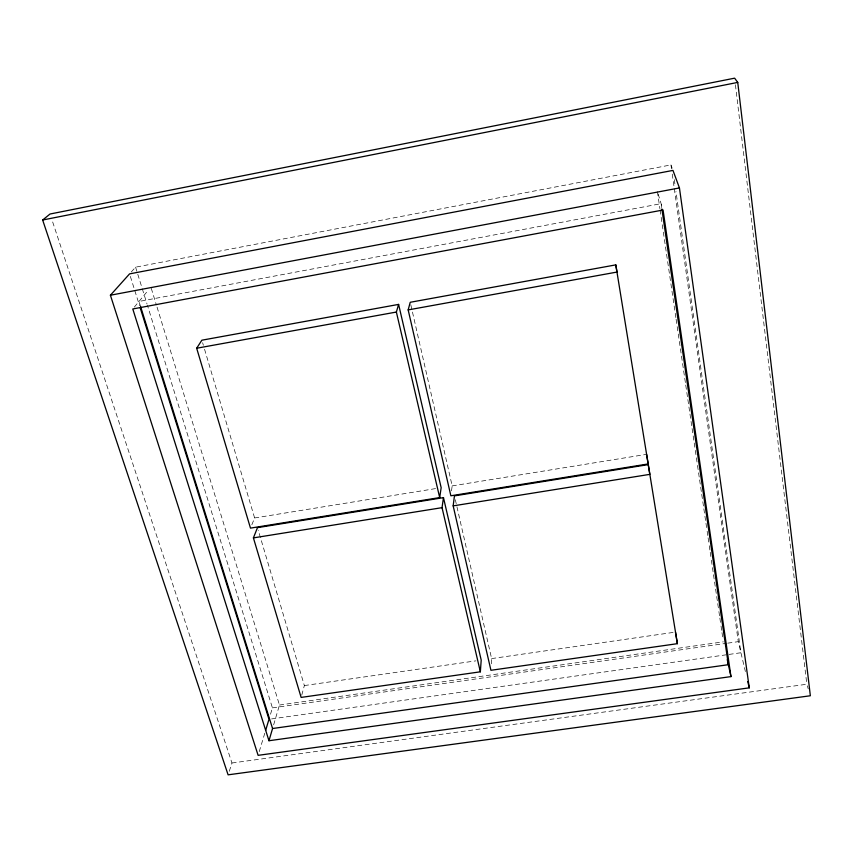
<?xml version="1.0" encoding="UTF-8"?>
<svg xmlns="http://www.w3.org/2000/svg" width="853" height="853" viewBox="0 0 853 853"><rect width="100%" height="100%" fill="white"/><g stroke="black" fill="none" stroke-linecap="round" stroke-linejoin="round"><path stroke-width="0.64" stroke-dasharray="4.26 3.2" d="M491.307 663.794L491.616 658.591L455.331 499.751M451.514 490.848L452.175 485.901L410.528 303.583M301.781 695.046L304.361 685.567L258.246 530.193M273.653 724.815L279.475 705.036L156.749 306.142M259.237 751.61L264.867 732.962M270.518 714.228L272.427 707.883L147.42 305.278M229.265 771.283L231.973 762.998L51.702 219.072M251.859 524.734L254.62 517.974L203.75 346.553M134.337 307.091L148.337 290.159M131.287 271.958L135.584 267.17L670.959 164.917L672.164 168.212M254.62 517.974L435.904 488.545M452.175 485.901L646.595 454.34M304.361 685.567L475.953 660.851M491.616 658.591L674.179 632.297M279.475 705.036L723.344 641.84M272.427 707.883L726.436 643.333M727.758 643.151L738.282 641.648L745.383 671.546M271.617 718.919L727.737 654.592M729.048 654.411L740.916 652.737L675.949 191.488M231.973 762.998L806.842 684.245L808.239 688.851M140.585 306.536L138.996 301.45L661.118 203.664L661.693 207.61M130.36 276.415L139.497 305.598M135.584 267.17L141.897 287.493M142.291 288.762L147.025 304.009M658.143 193.983L662.28 207.471M151.28 288.357L156.355 304.873M202.619 342.746L203.377 345.284M657.407 191.562L659.913 208.686M660.105 209.998L675.907 317.956M676.109 319.278L685.556 383.786M685.748 385.108L687.667 398.276M687.87 399.588L689.789 412.756M689.981 414.068L691.911 427.236M692.103 428.558L694.033 441.715M694.225 443.038L697.317 464.107M697.509 465.418L699.428 478.586M699.631 479.898L701.55 493.066M701.742 494.388L703.672 507.546M703.864 508.868L705.794 522.036M705.985 523.347L706.956 529.937M707.148 531.248L707.915 536.516M708.107 537.827L709.078 544.417M709.269 545.728L710.037 550.995M710.229 552.317L711.189 558.896M711.391 560.218L713.311 573.376M713.503 574.698L715.432 587.866M715.624 589.178L717.554 602.346M717.746 603.657L718.716 610.247M718.908 611.558L719.676 616.826M719.868 618.148L720.838 624.727M721.03 626.049L721.798 631.305M721.99 632.627L722.949 639.206M670.959 164.917L671.514 168.873M672.26 174.14L674.115 187.308M674.307 188.62L738.282 641.648M674.275 179.631L675.203 186.221M735.425 84.778L806.842 684.245"/><path stroke-width="1.28" d="M480.356 671.812L481.199 660.094L443.475 497.651L257.489 527.644L253.405 537.891L301.13 697.413L480.356 671.812L442.035 507.663L443.475 497.651M453.167 505.872L454.446 495.881L648.259 464.618L649.858 474.353L453.167 505.872L490.923 670.298L677.378 643.674L648.259 464.618M439.69 497.587L441.161 487.692L398.607 304.404L201.862 340.198L196.67 348.237L250.483 528.114L439.69 497.587L396.368 312.049L398.607 304.404M408.171 309.906L410.229 302.282L615.802 264.878L616.975 272.064L408.171 309.906L450.853 495.785L648.163 463.947L615.802 264.878M268.962 740.735L132.78 308.967L663.058 210.009L730.968 676.61L268.962 740.735L272.565 728.515L140.585 306.536M265.614 730.477L268.983 719.292L140.297 308.136M110.41 295.223L129.571 273.877L672.974 170.408L679.446 187.937L749.265 687.849L258.118 755.342L110.41 295.223L679.446 187.937M42.65 220.01L50.028 214.018L734.636 78.167L737.738 82.41L810.35 695.76L228.103 774.833L42.65 220.01L737.738 82.41M196.67 348.237L396.368 312.049M253.405 537.891L442.035 507.663M272.565 728.515L728.355 664.7L661.885 208.932M747.772 681.579L749.265 687.849M727.246 659.625L730.968 676.61M646.595 454.34L648.163 463.947M675.491 632.116L677.378 643.674"/></g></svg>
